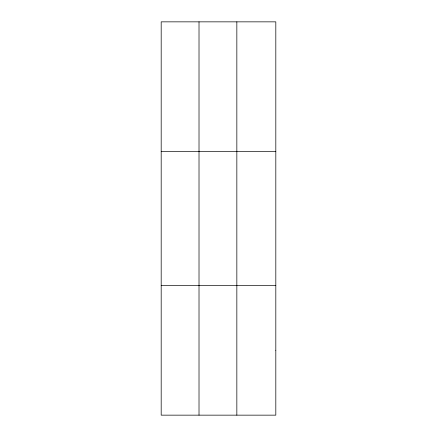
<?xml version="1.0" encoding="UTF-8"?>
<svg xmlns="http://www.w3.org/2000/svg" width="437" height="437" viewBox="0 0 437 437"><rect width="100%" height="100%" fill="white"/><g stroke="black" fill="none" stroke-linecap="round" stroke-linejoin="round"><path stroke-width="0.66" d="M199.015 21.85L199.015 415.15M236.843 21.85L236.843 415.15M161.187 151.639L275.813 151.639M161.187 285.361L275.813 285.361M275.813 350.256L275.813 415.15L161.187 415.15L161.187 21.85L275.813 21.85L275.813 350.256"/></g></svg>
